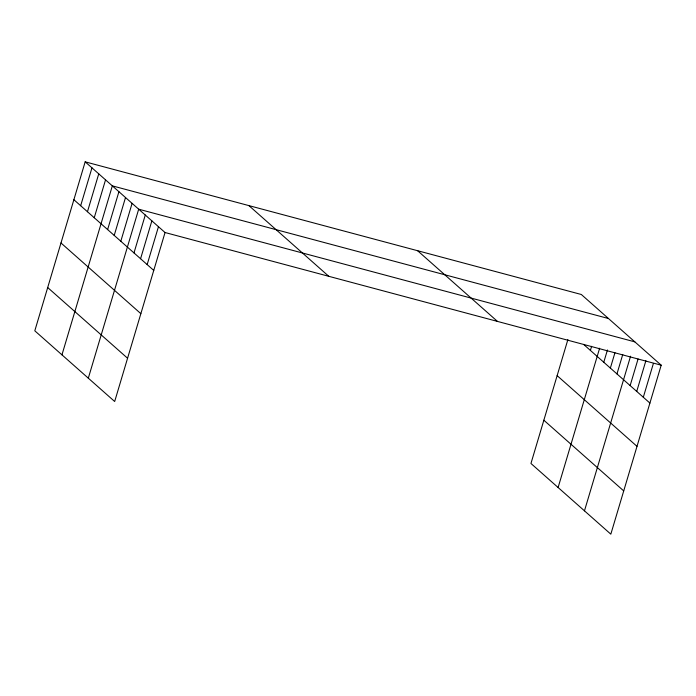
<?xml version="1.0" encoding="UTF-8"?>
<svg xmlns="http://www.w3.org/2000/svg" width="696" height="696" viewBox="0 0 696 696"><rect width="100%" height="100%" fill="white"/><g stroke="black" fill="none" stroke-linecap="round" stroke-linejoin="round"><path stroke-width="1.04" d="M85.173 161.829L34.8 330.809L114.675 401.505L165.048 232.525L85.173 161.829L581.325 294.495L661.2 365.191L610.827 534.171L530.952 463.475L567.884 339.596M80.666 205.72L91.968 167.84M87.461 211.732L98.754 173.843M94.247 217.744L105.54 179.855M61.961 354.838L112.334 185.867L608.487 318.533M107.628 229.584L118.92 191.696M114.214 235.413L125.515 197.525M120.808 241.251L132.101 203.363M88.314 378.172L138.687 209.191L634.839 341.866M133.989 252.909L145.281 215.029M140.575 258.747L151.867 220.858M147.161 264.576L158.462 226.687M590.399 350.41L591.617 346.312M558.105 487.513L599.63 348.226M603.78 362.251L607.443 349.966M610.366 368.088L614.951 352.724M616.961 373.917L622.755 354.464M584.466 510.847L630.567 356.204M630.141 385.584L638.075 358.962M636.727 391.413L645.888 360.702M643.313 397.251L653.387 363.46M165.048 232.525L661.2 365.191M583.613 344.407L649.907 403.08M417.6 250.717L497.466 321.413M557.139 375.649L637.005 446.345M543.846 420.219L623.72 490.915M248.907 205.607L328.782 276.303M73.88 199.717L153.755 270.413M60.987 242.974L140.862 313.67M47.693 287.544L127.568 358.24"/></g></svg>
